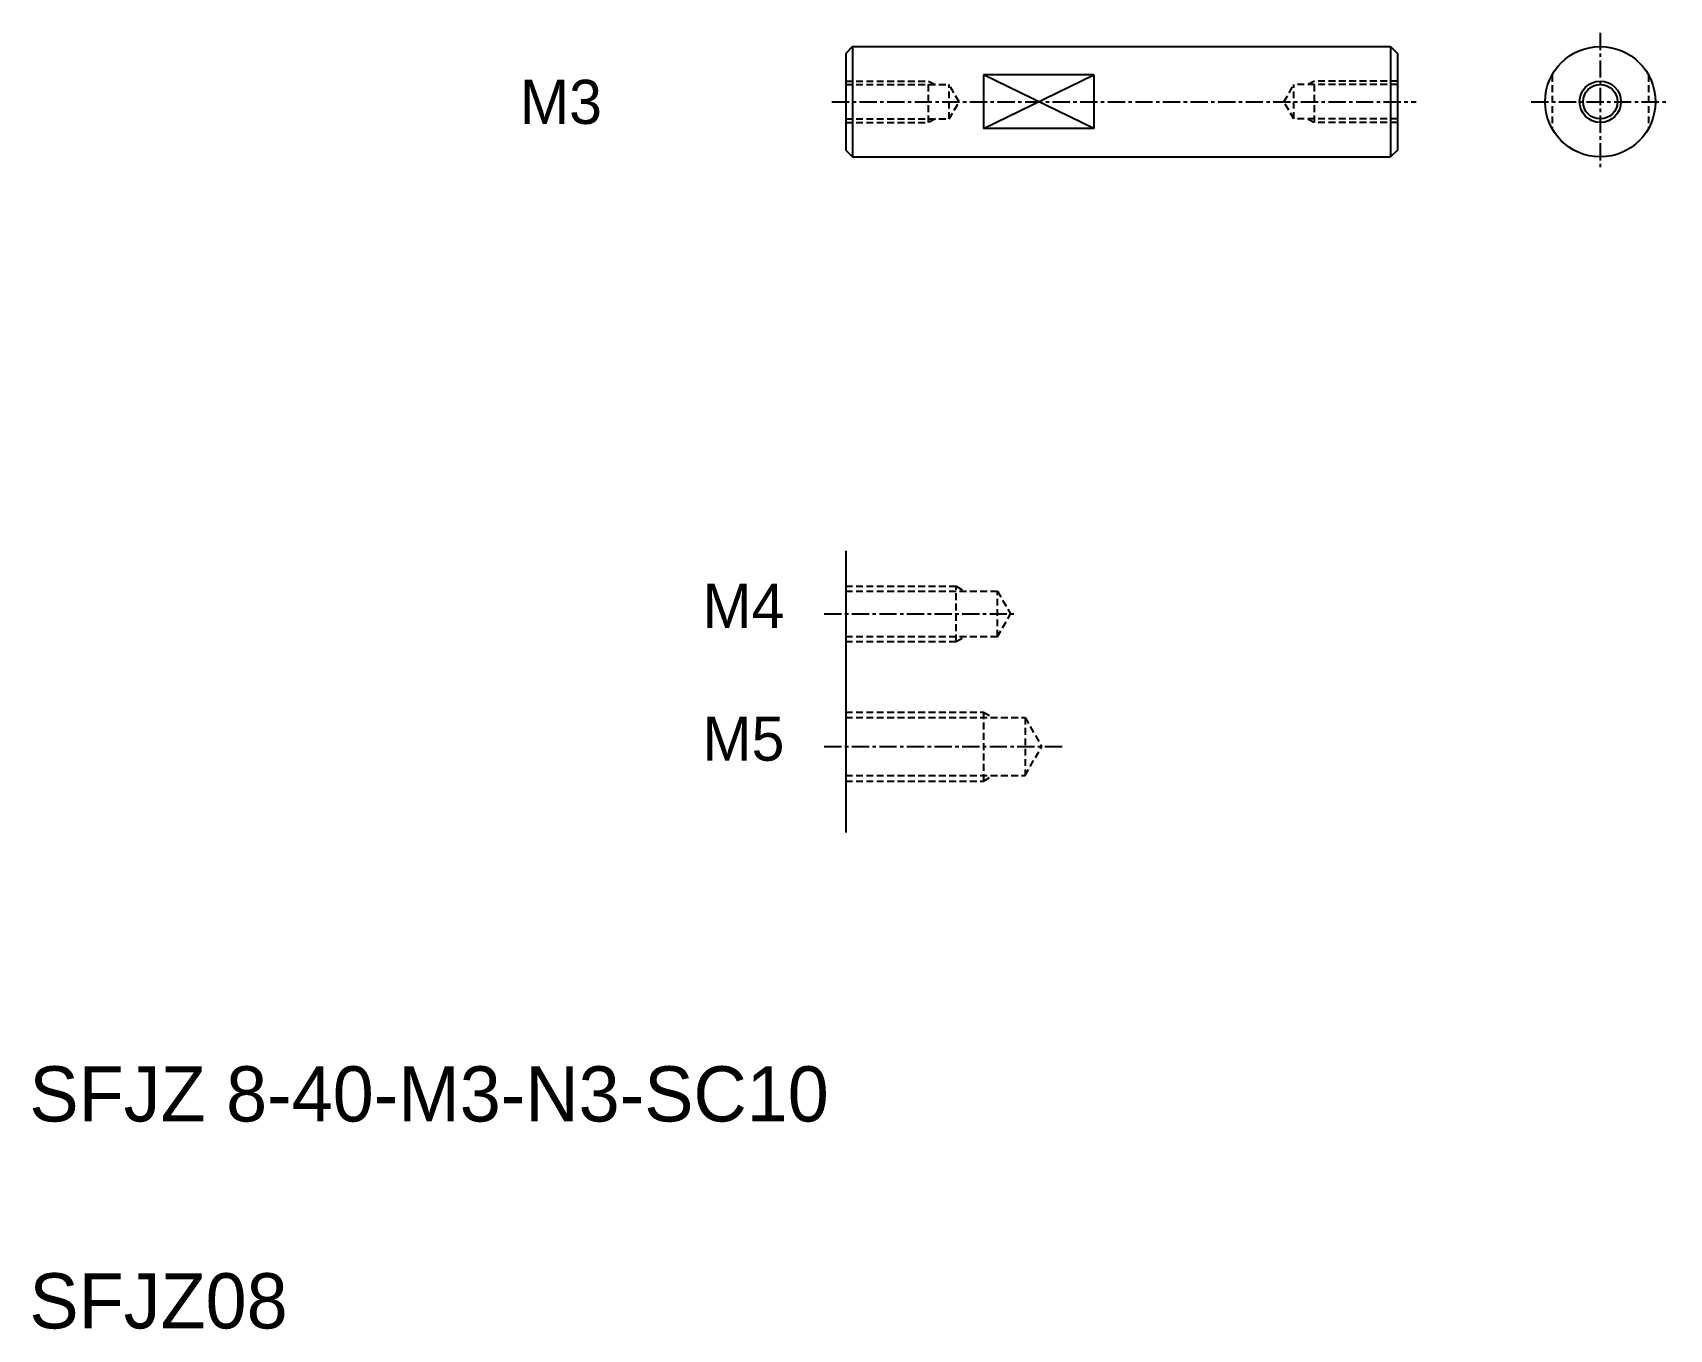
# Model space of a CAD drawing. Extents: x 58 to 177, y 26 to 120.
import ezdxf

# ---------------------------------------------------------------- set-up
doc = ezdxf.new("R2010")
doc.units = 0
doc.linetypes.add('CENTER', pattern=[2, 1.25, -0.25, 0.25, -0.25])
doc.linetypes.add('DASHED', pattern=[0.75, 0.5, -0.25])
doc.layers.get('0').update_dxf_attribs({"linetype": 'CONTINUOUS'})
doc.layers.add('CENTER', color=1, linetype='CENTER')

msp = doc.modelspace()

# ---------------------------------------------------------------- linework, layer by layer
at = {"color": 7, "linetype": 'CONTINUOUS'}
for p, q in [((117.73, 118.62), (117.23, 118.12)), ((117.23, 118.12), (117.23, 111.12)), ((117.73, 118.62), (156.73, 118.62)), ((117.73, 118.62), (117.73, 110.62)), ((156.73, 118.62), (156.73, 110.62)), ((156.73, 118.62), (157.23, 118.12)), ((157.23, 118.12), (157.23, 111.12)), ((127.23, 116.56), (127.23, 112.68)), ((135.23, 116.56), (127.23, 116.56)), ((135.23, 116.56), (135.23, 112.68)), ((157.23, 116.37), (157.23, 116.37)), ((157.23, 114.62), (157.23, 114.62)), ((135.23, 112.68), (127.23, 112.68)), ((117.23, 111.12), (117.73, 110.62)), ((117.73, 110.62), (156.73, 110.62)), ((157.23, 111.12), (156.73, 110.62)), ((117.23, 82.06), (117.23, 61.65))]:
    msp.add_line(p, q, dxfattribs=at)
at = {"color": 3, "linetype": 'CONTINUOUS'}
for p, q in [((135.23, 112.68), (127.23, 116.56)), ((127.23, 112.68), (135.23, 116.56))]:
    msp.add_line(p, q, dxfattribs=at)
at = {"color": 3, "linetype": 'DASHED'}
for p, q in [((168.44, 116.56), (168.44, 112.68)), ((175.44, 116.56), (175.44, 112.68)), ((117.23, 116.12), (123.23, 116.12)), ((117.23, 115.87), (124.73, 115.87)), ((123.23, 113.12), (123.23, 116.12)), ((123.23, 116.12), (123.73, 115.87)), ((124.73, 113.37), (124.73, 115.87)), ((125.45, 114.62), (124.73, 115.87)), ((149, 114.62), (149.73, 115.87)), ((157.23, 115.87), (149.73, 115.87)), ((149.73, 113.37), (149.73, 115.87)), ((151.23, 116.12), (150.73, 115.87)), ((151.23, 113.12), (151.23, 116.12)), ((157.23, 116.12), (151.23, 116.12)), ((124.73, 113.37), (125.45, 114.62)), ((149.73, 113.37), (149, 114.62)), ((117.23, 113.37), (124.73, 113.37)), ((117.23, 113.12), (123.23, 113.12)), ((123.73, 113.37), (123.23, 113.12)), ((157.23, 113.37), (149.73, 113.37)), ((150.73, 113.37), (151.23, 113.12)), ((157.23, 113.12), (151.23, 113.12)), ((117.23, 79.5), (125.23, 79.5)), ((117.23, 79.15), (128.23, 79.15)), ((125.23, 75.5), (125.23, 79.5)), ((125.23, 79.5), (125.83, 79.15)), ((128.23, 79.15), (129.18, 77.5)), ((128.23, 75.85), (128.23, 79.15)), ((128.23, 75.85), (129.18, 77.5)), ((117.23, 75.85), (128.23, 75.85)), ((117.23, 75.5), (125.23, 75.5)), ((125.23, 75.5), (125.83, 75.85)), ((117.23, 70.38), (127.23, 70.38)), ((127.23, 70.38), (127.23, 65.38)), ((127.23, 70.38), (127.83, 70.03)), ((117.23, 69.98), (130.23, 69.98)), ((130.23, 69.98), (130.23, 65.78)), ((130.23, 69.98), (131.44, 67.88)), ((130.23, 65.78), (131.44, 67.88)), ((117.23, 65.78), (130.23, 65.78)), ((117.23, 65.38), (127.23, 65.38)), ((127.23, 65.38), (127.83, 65.73))]:
    msp.add_line(p, q, dxfattribs=at)
at = {"color": 7, "linetype": 'CONTINUOUS'}
for radius in [4, 1.25]:
    msp.add_circle((171.94, 114.62), radius, dxfattribs=at)
at = {"color": 3}
msp.add_circle((171.94, 114.62), 1.5, dxfattribs=at)
at = {"layer": 'CENTER', "color": 1, "linetype": 'CENTER'}
for p, q in [((171.94, 119.62), (171.94, 109.62)), ((116.23, 114.62), (158.6, 114.62)), ((166.94, 114.62), (176.94, 114.62)), ((115.67, 77.5), (129.62, 77.5)), ((115.67, 67.88), (132.93, 67.88))]:
    msp.add_line(p, q, dxfattribs=at)

# ---------------------------------------------------------------- texts
at = {"color": 7, "linetype": 'CONTINUOUS'}
for s, height, p in [('M3', 3.2, (93.61, 113.01)), ('M4', 3.2, (106.84, 76.48)), ('M5', 3.2, (106.84, 66.86)), ('SFJZ 8-40-M3-N3-SC10', 4, (58.04, 40.71)), ('SFJZ08', 4, (58.04, 25.71))]:
    msp.add_text(s, height=height, dxfattribs=at).set_placement(p)

doc.saveas('drawing.dxf')
